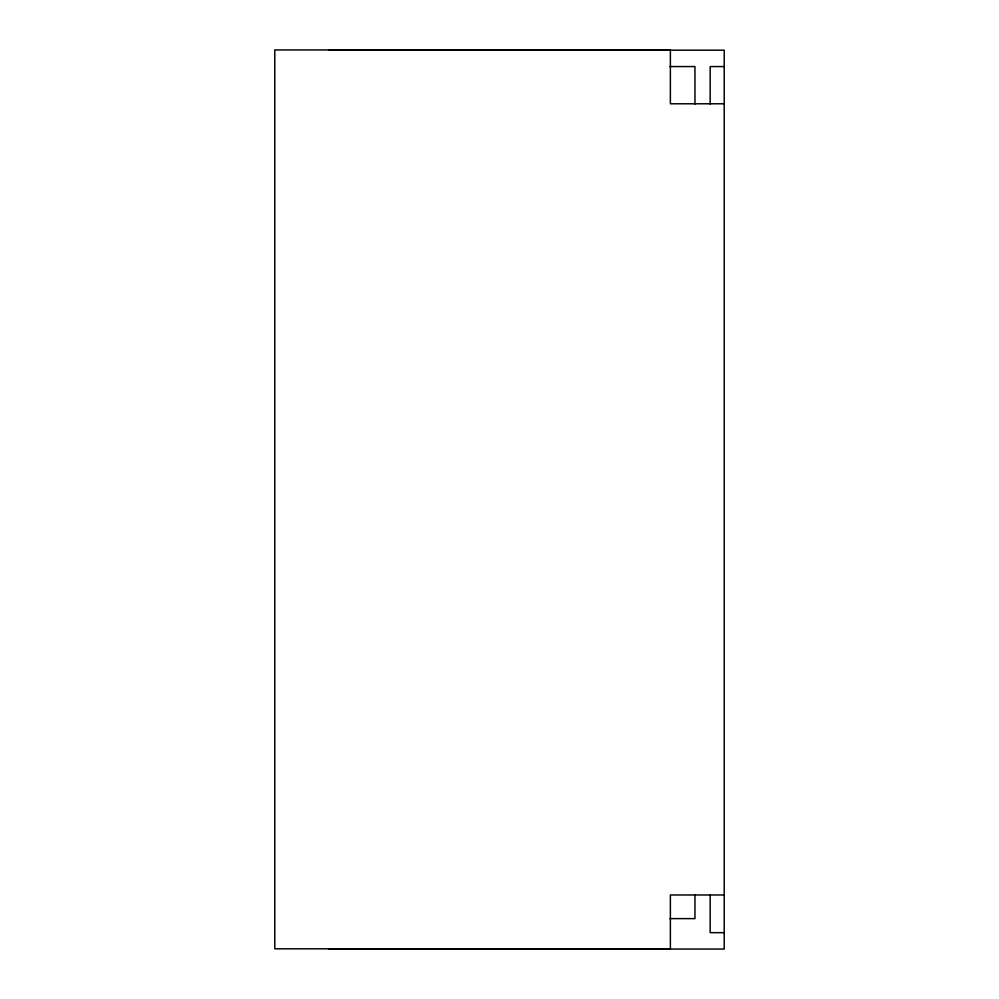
<?xml version="1.0" encoding="UTF-8"?>
<svg xmlns="http://www.w3.org/2000/svg" width="999" height="999" viewBox="0 0 999 999"><rect width="100%" height="100%" fill="white"/><g stroke="black" fill="none" stroke-linecap="round" stroke-linejoin="round"><path stroke-width="1.5" d="M328.621 50.187L724.213 50.187L724.213 949.05L328.621 949.05M669.992 66.571L694.954 66.571L694.954 104.021M724.213 66.571L710.177 66.571L710.177 104.021M724.213 103.784L670.379 103.784L670.379 49.95L274.787 49.95L274.787 948.813L670.379 948.813L670.379 894.979L724.213 894.979M669.992 918.618L694.954 918.618L694.954 895.216M724.213 932.666L710.177 932.666L710.177 895.216"/></g></svg>
